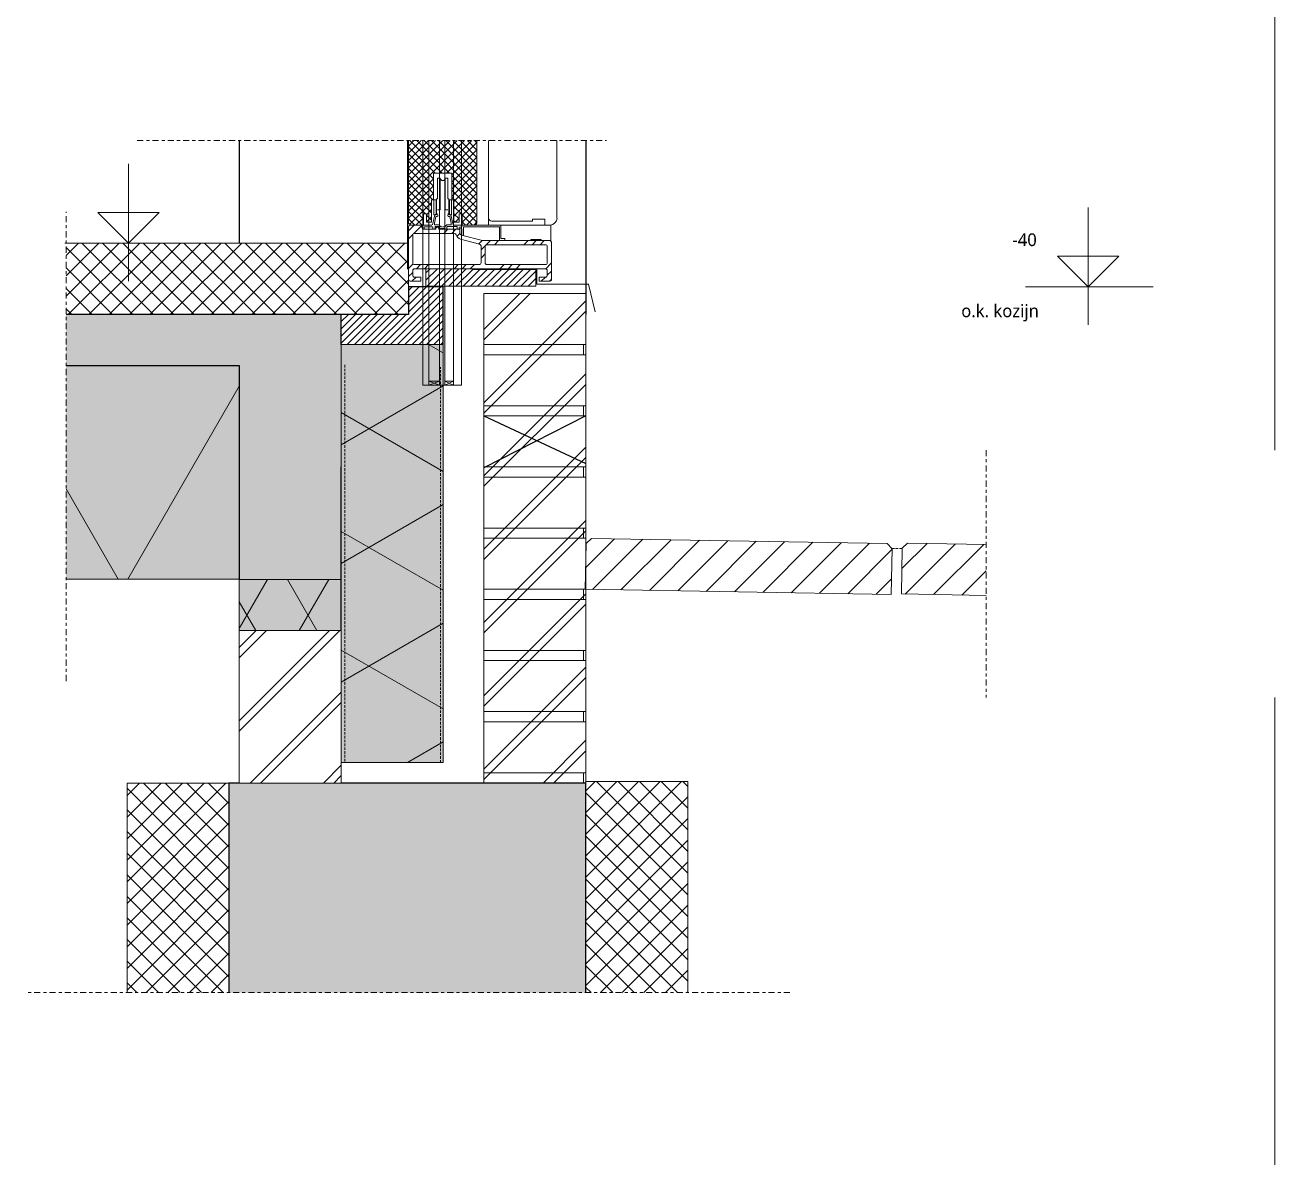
# Model space of a CAD drawing. Header units: millimetres. Extents: x 1813 to 34621, y -2347 to 13791.
# Drawn here: x 14884 to 16109, y 7841 to 8951 of the extents above; entities that cross this region are included whole.
import ezdxf

# ---------------------------------------------------------------- set-up
doc = ezdxf.new("R2010")
doc.units = ezdxf.units.MM
doc.linetypes.add('MV_center', pattern=[15, 6, -3, 3, -3])
doc.linetypes.add('MV_hidden', pattern=[3.75, 2.5, -1.25])
for name, color, linetype, lineweight in [('A-DETL', 90, 'Continuous', 13), ('A-DETL-GENF', 92, 'Continuous', 18), ('G-ANNO-TEXT', 231, 'Continuous', 13)]:
    doc.layers.add(name, color=color, linetype=linetype, lineweight=lineweight)
doc.styles.add('Segoe UI_3', font='segoeui.ttf', dxfattribs={"height": 12.5})
pattern_1 = [(45, (0, 0), (-35.92102, 35.92102), []), (45, (10.16, 0), (-35.92102, 35.92102), [])]
pattern_2 = [(45, (0, 0), (-3.5355339, 3.5355339), [])]
pattern_3 = [(45, (0, 0), (-14.142136, 14.142136), [])]

# ---------------------------------------------------------------- blocks, each defined once
blk = doc.blocks.new('42_isolatie - Type 1-5081197-Details Verbouwingen')
at = {"layer": 'A-DETL-GENF'}
blk.add_hatch(color=256, dxfattribs=at).paths.add_polyline_path([(378.4, -210.8), (378.4, -1.3), (208.7, -1.3), (208.7, -210.8)])
at = {"layer": 'A-DETL-GENF', "lineweight": 13}
h = blk.add_hatch(dxfattribs=at)
h.set_pattern_fill('FP_196', color=256, style=0, pattern_type=2)
h.set_pattern_definition([(300, (-2115.81, -210.81), (-181.865, -105), []), (240, (-2115.81, -210.81), (-181.865, 105), [])])
h.paths.add_polyline_path([(378.4, -210.8), (378.4, -1.3), (208.7, -1.3), (208.7, -210.8)])
at = {"layer": 'A-DETL-GENF'}
blk.add_line((208.7, -210.8), (378.4, -210.8), dxfattribs=at)
blk.add_line((208.7, -210.8), (378.4, -210.8), dxfattribs=at)
blk = doc.blocks.new('NLRS_00_DI_maskeer - Type 1-5081199-Details Verbouwingen')
at = {"layer": 'A-DETL-GENF', "linetype": 'MV_center'}
blk.add_line((-100, 0), (142.6, 0), dxfattribs=at)
blk = doc.blocks.new('00_maskeer1 - Type 1-5081198-Details Verbouwingen')
at = {"layer": 'A-DETL-GENF', "linetype": 'MV_center'}
blk.add_line((360, 0), (-100, 0), dxfattribs=at)
blk = doc.blocks.new('42_isolatie - Type 1-5081204-Details Verbouwingen')
at = {"layer": 'A-DETL-GENF'}
blk.add_hatch(color=256, dxfattribs=at).paths.add_polyline_path([(0.3, -0.8), (0.3, -100.8), (410.3, -100.8), (410.3, -0.8), (129.8, -0.8)])
at = {"layer": 'A-DETL-GENF', "lineweight": 13}
h = blk.add_hatch(dxfattribs=at)
h.set_pattern_fill('FP_21', color=256, style=0, pattern_type=2)
h.set_pattern_definition([(300, (0, 0), (-87.295, -50.4), []), (240, (0, 0), (-87.295, 50.4), [])])
h.paths.add_polyline_path([(0.3, -0.8), (0.3, -100.8), (410.3, -100.8), (410.3, -0.8), (129.8, -0.8)])
at = {"layer": 'A-DETL-GENF'}
for p, q in [((129.8, -0.8), (0.3, -0.8)), ((0.3, -0.8), (0.3, -100.8)), ((0.3, -0.8), (0.3, -100.8)), ((179.8, -0.8), (129.8, -0.8)), ((410.3, -0.8), (179.8, -0.8)), ((410.3, -0.8), (179.8, -0.8)), ((410.3, -100.8), (410.3, -0.8)), ((410.3, -100.8), (410.3, -0.8)), ((0.3, -100.8), (410.3, -100.8)), ((0.3, -100.8), (410.3, -100.8))]:
    blk.add_line(p, q, dxfattribs=at)
blk = doc.blocks.new('42_isolatie - Type 1-5081205-Details Verbouwingen')
at = {"layer": 'A-DETL-GENF'}
blk.add_hatch(color=256, dxfattribs=at).paths.add_polyline_path([(100.3, 50.8), (0.3, 50.8), (0.3, 0.8), (100.3, 0.8)])
at = {"layer": 'A-DETL-GENF', "lineweight": 13}
h = blk.add_hatch(dxfattribs=at)
h.set_pattern_fill('FP_177', color=256, style=0, pattern_type=2)
h.set_pattern_definition([(60, (0, 0), (-45.033, 26), []), (120, (0, 0), (-45.033, -26), [])])
h.paths.add_polyline_path([(100.3, 50.8), (0.3, 50.8), (0.3, 0.8), (100.3, 0.8)])
at = {"layer": 'A-DETL-GENF'}
for p, q in [((100.3, 50.8), (0.3, 50.8)), ((0.3, 50.8), (0.3, 0.8)), ((0.3, 50.8), (0.3, 0.8)), ((100.3, 0.8), (100.3, 50.8)), ((100.3, 0.8), (100.3, 50.8)), ((0.3, 0.8), (100.3, 0.8)), ((0.3, 0.8), (100.3, 0.8))]:
    blk.add_line(p, q, dxfattribs=at)
blk = doc.blocks.new('Repeating Detail - Type 1 waalformaat 2-V123-Details Verbouwingen')
at = {"layer": 'A-DETL-GENF'}
for p, q in [((0, 480), (100, 480)), ((0, 420), (0, 480)), ((100, 480), (100, 430)), ((100, 430), (0, 430)), ((97.5, 420), (97.5, 430)), ((0, 420), (100, 420)), ((0, 360), (0, 420)), ((100, 420), (100, 370)), ((100, 370), (0, 370)), ((97.5, 360), (97.5, 370)), ((0, 360), (100, 360)), ((0, 300), (0, 360)), ((100, 360), (100, 310)), ((100, 310), (0, 310)), ((97.5, 300), (97.5, 310)), ((0, 300), (100, 300)), ((0, 240), (0, 300)), ((100, 300), (100, 250)), ((100, 250), (0, 250)), ((97.5, 240), (97.5, 250)), ((0, 240), (100, 240)), ((0, 180), (0, 240)), ((100, 240), (100, 190)), ((100, 190), (0, 190)), ((97.5, 180), (97.5, 190)), ((0, 180), (100, 180)), ((0, 120), (0, 180)), ((100, 180), (100, 130)), ((100, 130), (0, 130)), ((97.5, 120), (97.5, 130)), ((0, 120), (100, 120)), ((0, 60), (0, 120)), ((100, 120), (100, 70)), ((100, 70), (0, 70)), ((97.5, 60), (97.5, 70)), ((0, 60), (100, 60)), ((0, 0), (0, 60)), ((100, 60), (100, 10)), ((100, 10), (0, 10)), ((97.5, 0), (97.5, 10))]:
    blk.add_line(p, q, dxfattribs=at)
blk = doc.blocks.new('31 driedubbel_glas - HR___-3132306-Details Verbouwingen')
at = {"layer": 'A-DETL-GENF', "lineweight": 13}
for p, q in [((0, 0), (0, -21.5)), ((239.8, 0), (0, 0)), ((239.8, -6), (0, -6)), ((0, -6), (4, -16.5)), ((0, -16.5), (4, -6)), ((4, -16.5), (4, -6)), ((0, -16.5), (239.8, -16.5)), ((0, -21.5), (239.8, -21.5)), ((0, -21.5), (0, -30)), ((4, -21.5), (0, -30)), ((0, -21.5), (4, -30)), ((4, -21.5), (4, -30)), ((0, -30), (0, -38)), ((239.8, -30), (0, -30)), ((0, -38), (239.8, -38))]:
    blk.add_line(p, q, dxfattribs=at)
blk = doc.blocks.new('NLRS_00_DI_maskeer - Type 1-5081208-Details Verbouwingen')
at = {"layer": 'A-DETL-GENF', "linetype": 'MV_center'}
blk.add_line((650, 0), (-100, 0), dxfattribs=at)
blk = doc.blocks.new('00_maskeer1 - Type 1-5081193-Details Verbouwingen')
at = {"layer": 'A-DETL-GENF', "linetype": 'MV_center'}
blk.add_line((-100, 0), (360, 0), dxfattribs=at)

msp = doc.modelspace()

# ---------------------------------------------------------------- hatches: boundary and pattern name
at = {"layer": 'A-DETL-GENF', "lineweight": 13}
h = msp.add_hatch(dxfattribs=at)
h.set_pattern_fill('FP_10', color=250, style=0, pattern_type=2)
h.set_pattern_definition([(45, (0, 0), (-3.5355339, 3.5355339), []), (135, (0, 0), (-3.5355339, -3.5355339), [])])
h.paths.add_polyline_path([(15274.2, 8754.5), (15274.2, 8765.5), (15277.2, 8765.5), (15277.2, 8757.5), (15282.2, 8757.5), (15282.2, 8779.5), (15284.2, 8779.5), (15284.2, 8805.5), (15302.2, 8805.5), (15302.2, 8779.5), (15304.2, 8779.5), (15304.2, 8757.5), (15309.2, 8757.5), (15309.2, 8765.5), (15312.2, 8765.5), (15312.2, 8754.5), (15323.7, 8754.5), (15324.5, 8754.6), (15325.2, 8754.9), (15325.8, 8755.4), (15326.3, 8756), (15326.6, 8756.7), (15326.7, 8757.5), (15326.7, 8837.4), (15259.7, 8837.4), (15259.7, 8757.5), (15259.8, 8756.7), (15260.1, 8756), (15260.6, 8755.4), (15261.2, 8754.9), (15261.9, 8754.6), (15262.7, 8754.5)])
h = msp.add_hatch(dxfattribs=at)
h.set_pattern_fill('FP_198', color=254, style=0, pattern_type=2)
h.set_pattern_definition([(45, (0, 0), (-22.45064, 22.45064), []), (45, (7.937, 0), (0, 44.90128), []), (45, (-7.937, 0), (0, 44.90128), [])])
h.paths.add_polyline_path([(15271.7, 8699.5), (15271.7, 8703.5), (15265.7, 8703.5), (15265.2, 8703.6), (15264.7, 8703.8), (15264.3, 8704.1), (15264, 8704.5), (15263.8, 8705), (15263.7, 8705.5), (15263.7, 8709.8), (15263.8, 8710.4), (15264, 8710.8), (15264.3, 8711.3), (15264.7, 8711.6), (15265.2, 8711.8), (15265.7, 8711.8), (15393.7, 8711.8), (15394.2, 8711.8), (15394.7, 8711.6), (15395.1, 8711.3), (15395.4, 8710.8), (15395.6, 8710.4), (15395.7, 8709.8), (15395.7, 8705.5), (15395.6, 8705), (15395.4, 8704.5), (15395.1, 8704.1), (15394.7, 8703.8), (15394.2, 8703.6), (15393.7, 8703.5), (15387.7, 8703.5), (15387.7, 8699.5), (15398.6, 8699.5), (15398.9, 8699.7), (15399.3, 8699.9), (15399.5, 8700.2), (15399.6, 8700.6), (15399.7, 8701), (15399.6, 8738.3), (15399.5, 8738.7), (15399.3, 8739), (15398.9, 8739.2), (15398.6, 8739.4), (15398.2, 8739.4), (15332.1, 8739.4), (15311.7, 8744.7), (15311.2, 8744.9), (15310.7, 8745.3), (15310.4, 8745.7), (15310.2, 8746.1), (15310.1, 8746.7), (15310.1, 8748.5), (15310, 8749), (15309.8, 8749.5), (15309.5, 8749.9), (15309.1, 8750.2), (15308.6, 8750.4), (15308.1, 8750.5), (15290, 8750.5), (15289.7, 8750.7), (15289.4, 8751.1), (15289.4, 8751.5), (15289.4, 8751.9), (15289.1, 8752.3), (15288.8, 8752.5), (15288.6, 8752.5), (15287, 8752.5), (15286.7, 8752.3), (15286.4, 8751.9), (15286.4, 8751.5), (15286.4, 8751.1), (15286.1, 8750.7), (15285.8, 8750.5), (15285.6, 8750.5), (15274.6, 8750.5), (15274.2, 8750.7), (15273.8, 8750.9), (15273.5, 8751.2), (15273.3, 8751.6), (15273.1, 8752), (15273, 8752.9), (15272.9, 8753.4), (15272.6, 8753.7), (15272.3, 8754.1), (15271.9, 8754.3), (15271.5, 8754.4), (15270.9, 8754.5), (15260.8, 8754.4), (15260.4, 8754.3), (15260.1, 8754), (15259.9, 8753.7), (15259.7, 8753.4), (15259.7, 8753), (15259.7, 8700.6), (15259.9, 8700.2), (15260.1, 8699.9), (15260.4, 8699.7), (15260.8, 8699.5), (15261.2, 8699.5)])
h.paths.add_polyline_path([(15265.7, 8715.8), (15265.2, 8715.9), (15264.7, 8716.1), (15264.3, 8716.4), (15264, 8716.8), (15263.8, 8717.3), (15263.7, 8717.8), (15263.7, 8744.5), (15263.8, 8745), (15264, 8745.5), (15264.3, 8745.9), (15264.7, 8746.2), (15265.2, 8746.4), (15265.7, 8746.5), (15304.5, 8746.5), (15305, 8746.4), (15305.4, 8746.2), (15305.9, 8745.9), (15306.2, 8745.5), (15307, 8743.6), (15308, 8742.4), (15309.2, 8741.4), (15310.6, 8740.9), (15329.6, 8735.9), (15330, 8735.6), (15330.3, 8735.3), (15330.5, 8734.9), (15330.7, 8734.5), (15330.7, 8734.1), (15330.7, 8717.8), (15330.6, 8717.3), (15330.4, 8716.8), (15330.1, 8716.4), (15329.7, 8716.1), (15329.2, 8715.9), (15328.7, 8715.8), (15276.7, 8715.8)])
h.paths.add_polyline_path([(15384.4, 8715.8), (15336.7, 8715.8), (15336.2, 8715.9), (15335.7, 8716.1), (15335.3, 8716.4), (15335, 8716.8), (15334.8, 8717.3), (15334.7, 8717.8), (15334.7, 8733.4), (15334.8, 8733.9), (15335, 8734.4), (15335.3, 8734.8), (15335.7, 8735.1), (15336.2, 8735.3), (15336.7, 8735.4), (15393.7, 8735.4), (15394.2, 8735.3), (15394.7, 8735.1), (15395.1, 8734.8), (15395.4, 8734.4), (15395.6, 8733.9), (15395.7, 8733.4), (15395.7, 8717.8), (15395.6, 8717.3), (15395.4, 8716.8), (15395.1, 8716.4), (15394.7, 8716.1), (15394.2, 8715.9), (15393.7, 8715.8)])
h = msp.add_hatch(dxfattribs=at)
h.set_pattern_fill('FP_185', color=254, style=0, pattern_type=2)
h.set_pattern_definition([(45, (0, 0), (-9.99849, 9.99849), []), (135, (0, 0), (-9.99849, -9.99849), [])])
h.paths.add_polyline_path([(15193.6, 8667), (15259.6, 8667), (15259.6, 8737), (14923.9, 8737), (14923.9, 8667), (15093.6, 8667)])
h = msp.add_hatch(dxfattribs=at)
h.set_pattern_fill('FP_12', color=250, style=0, pattern_type=2)
h.set_pattern_definition(pattern_2)
h.paths.add_polyline_path([(15276.7, 8694.7), (15384.4, 8694.7), (15384.4, 8711.8), (15276.7, 8711.8), (15276.7, 8702.8)])
h = msp.add_hatch(dxfattribs=at)
h.set_pattern_fill('FP_12', color=250, style=0, pattern_type=2)
h.set_pattern_definition(pattern_2)
h.paths.add_polyline_path([(15293.6, 8637.5), (15293.6, 8694.1), (15259.6, 8694.1), (15259.6, 8667), (15193.6, 8667), (15193.6, 8637.5), (15279.8, 8637.5)])
h = msp.add_hatch(dxfattribs=at)
h.set_pattern_fill('FP_76', color=57, style=0, pattern_type=2)
h.set_pattern_definition(pattern_1)
h.paths.add_polyline_path([(15433, 8207.5), (15433.6, 8207.5), (15433.6, 8397.5), (15433, 8397.5), (15433.6, 8430.5), (15433.6, 8687.5), (15333.6, 8687.5), (15333.6, 8207.5)])
at = {"layer": 'A-DETL-GENF'}
for points in [[(15193.6, 8407), (15193.6, 8667), (14923.9, 8667), (14923.9, 8617), (15093.6, 8617), (15093.6, 8407)], [(15193.6, 8002), (15433.6, 8002), (15433.6, 8207.5), (15083.6, 8207.5), (15083.6, 8002), (15093.6, 8002)]]:
    msp.add_hatch(color=9, dxfattribs=at).paths.add_polyline_path(points)
at = {"layer": 'A-DETL-GENF', "lineweight": 13}
h = msp.add_hatch(dxfattribs=at)
h.set_pattern_fill('FP_82', color=254, style=0, pattern_type=2)
h.set_pattern_definition(pattern_3)
h.paths.add_polyline_path([(15733, 8392.3), (15733.7, 8437.2), (15728.8, 8442.3), (15438.9, 8447.4), (15433.8, 8442.5), (15433, 8397.5)])
h = msp.add_hatch(dxfattribs=at)
h.set_pattern_fill('FP_82', color=254, style=0, pattern_type=2)
h.set_pattern_definition(pattern_3)
h.paths.add_polyline_path([(15826, 8391.4), (15826, 8441.4), (15748.9, 8442.8), (15743.8, 8437.9), (15743, 8392.9)])
h = msp.add_hatch(dxfattribs=at)
h.set_pattern_fill('FP_76', color=57, style=0, pattern_type=2)
h.set_pattern_definition(pattern_1)
h.paths.add_polyline_path([(15193.6, 8207.5), (15193.6, 8357), (15093.6, 8357), (15093.6, 8207.5)])
h = msp.add_hatch(dxfattribs=at)
h.set_pattern_fill('FP_1', color=251, style=0, pattern_type=2)
h.set_pattern_definition([(45, (0, 0), (-10.606602, 10.606602), []), (135, (0, 0), (-10.606602, -10.606602), [])])
h.paths.add_polyline_path([(15482, 8002), (15533.6, 8002), (15533.6, 8208.9), (15433.6, 8208.9), (15433.6, 8002)])
h.paths.add_polyline_path([(15083.6, 8002), (15083.6, 8207.5), (14983.6, 8207.5), (14983.6, 8002), (15034.9, 8002)])

# ---------------------------------------------------------------- linework, layer by layer
at = {"layer": 'A-DETL', "lineweight": 18}
for p, q in [((16109.2, 8534), (16109.2, 13099.5)), ((15259.7, 8837.4), (15259.7, 8757.5)), ((15326.7, 8757.5), (15326.7, 8837.4)), ((14985.1, 8699.6), (14985.1, 8814.6)), ((15284.2, 8779.5), (15284.2, 8805.5)), ((15284.2, 8805.5), (15302.2, 8805.5)), ((15288.2, 8800.5), (15288.2, 8780.5)), ((15290.7, 8800.5), (15288.2, 8800.5)), ((15290.7, 8769.5), (15290.7, 8800.5)), ((15295.7, 8769.5), (15295.7, 8800.5)), ((15295.7, 8800.5), (15298.2, 8800.5)), ((15298.2, 8800.5), (15298.2, 8780.5)), ((15302.2, 8805.5), (15302.2, 8779.5)), ((15282.2, 8757.5), (15282.2, 8779.5)), ((15282.2, 8779.5), (15284.2, 8779.5)), ((15286.6, 8779.5), (15284.2, 8779.5)), ((15284.6, 8779.5), (15284.6, 8764.5)), ((15286.6, 8764.5), (15286.6, 8779.5)), ((15287.2, 8780.5), (15287.2, 8765.5)), ((15288.2, 8780.5), (15287.2, 8780.5)), ((15298.2, 8780.5), (15299.2, 8780.5)), ((15299.2, 8780.5), (15299.2, 8765.5)), ((15299.8, 8779.5), (15299.8, 8764.5)), ((15302.2, 8779.5), (15299.8, 8779.5)), ((15301.8, 8764.5), (15301.8, 8779.5)), ((15302.2, 8779.5), (15304.2, 8779.5)), ((15304.2, 8779.5), (15304.2, 8757.5)), ((14985.1, 8737), (14955.1, 8767)), ((14955.1, 8767), (15015, 8767)), ((15015, 8767), (14985.1, 8737)), ((15274.2, 8754.5), (15274.2, 8765.5)), ((15274.2, 8765.5), (15277.2, 8765.5)), ((15277.2, 8765.5), (15277.2, 8757.5)), ((15285.4, 8764.5), (15283, 8754.9)), ((15284.6, 8764.5), (15286.6, 8764.5)), ((15285.9, 8765), (15288.1, 8765)), ((15287.2, 8765.5), (15288.2, 8765.5)), ((15288.2, 8769.5), (15290.7, 8769.5)), ((15288.3, 8764.8), (15288.3, 8763.2)), ((15298.2, 8769.5), (15295.7, 8769.5)), ((15299.2, 8765.5), (15298.2, 8765.5)), ((15298.3, 8764.8), (15298.3, 8763.2)), ((15298.5, 8765), (15300.6, 8765)), ((15299.8, 8764.5), (15301.8, 8764.5)), ((15301.1, 8764.5), (15303.5, 8754.9)), ((15309.2, 8757.5), (15309.2, 8765.5)), ((15309.2, 8765.5), (15312.2, 8765.5)), ((15312.2, 8765.5), (15312.2, 8754.5)), ((15926, 8656.7), (15926, 8771.7)), ((15259.7, 8753), (15259.7, 8701)), ((15262.7, 8754.5), (15261.2, 8754.5)), ((15262.7, 8754.5), (15274.2, 8754.5)), ((15282.6, 8754.5), (15274.2, 8754.5)), ((15275, 8752.8), (15275, 8750.7)), ((15283.3, 8753), (15275.2, 8753)), ((15277.2, 8757.5), (15282.2, 8757.5)), ((15283.5, 8752.8), (15283.5, 8750.7)), ((15283.5, 8752.8), (15283.5, 8750.7)), ((15285, 8756.6), (15286.5, 8762.9)), ((15285, 8755), (15285, 8756.6)), ((15289.3, 8754.8), (15285.2, 8754.8)), ((15285.6, 8753.1), (15285.6, 8751.4)), ((15288.6, 8753.3), (15285.8, 8753.3)), ((15286.7, 8763), (15288.1, 8763)), ((15288.6, 8752.5), (15287.3, 8752.5)), ((15288.6, 8753.3), (15289.2, 8752.6)), ((15289.2, 8751.4), (15289.2, 8752.6)), ((15289.3, 8754.8), (15291.3, 8752.8)), ((15293.1, 8752.8), (15291.3, 8752.8)), ((15295.3, 8752.8), (15293.5, 8752.8)), ((15297.3, 8754.8), (15295.3, 8752.8)), ((15301.3, 8754.8), (15297.3, 8754.8)), ((15298, 8753.3), (15297.3, 8752.5)), ((15297.3, 8750.7), (15297.3, 8752.5)), ((15307.2, 8753.3), (15298, 8753.3)), ((15298.5, 8763), (15299.8, 8763)), ((15300, 8762.9), (15301.5, 8756.6)), ((15301.5, 8756.6), (15301.5, 8755)), ((15304, 8754.5), (15311.7, 8754.5)), ((15304.2, 8757.5), (15309.2, 8757.5)), ((15307.4, 8750.7), (15307.4, 8753.1)), ((15309.4, 8751.2), (15309.4, 8752.3)), ((15309.4, 8750.7), (15309.4, 8752.3)), ((15309.6, 8752.5), (15311.7, 8752.5)), ((15312, 8752.8), (15312, 8754.3)), ((15312.2, 8754.5), (15323.7, 8754.5)), ((15313.5, 8753), (15313.5, 8744.1)), ((15348.7, 8753), (15313.5, 8753)), ((15393.2, 8754.5), (15323.7, 8754.5)), ((15338.2, 8761.5), (15338.2, 8754.5)), ((15381.2, 8758.5), (15341.2, 8758.5)), ((15348.7, 8739.4), (15348.7, 8753)), ((15350.2, 8754.5), (15350.2, 8741.4)), ((15393.2, 8760.5), (15381.2, 8760.5)), ((15381.2, 8760.5), (15381.2, 8758.5)), ((15393.2, 8754.5), (15393.2, 8760.5)), ((15399.2, 8739.4), (15399.2, 8754.6)), ((15263.7, 8717.8), (15263.7, 8744.5)), ((15265.7, 8746.5), (15304.5, 8746.5)), ((15285.6, 8750.5), (15275.1, 8750.5)), ((15284.8, 8750.5), (15283.7, 8750.5)), ((15308.1, 8750.5), (15290.3, 8750.5)), ((15291.2, 8751.2), (15290.6, 8750.6)), ((15295.2, 8751.3), (15291.4, 8751.3)), ((15295.3, 8751.2), (15296, 8750.6)), ((15297.1, 8750.5), (15296.1, 8750.5)), ((15309.2, 8750.5), (15307.6, 8750.5)), ((15312, 8751), (15309.7, 8751)), ((15310.1, 8746.7), (15310.1, 8748.5)), ((15310.6, 8740.9), (15329.2, 8736)), ((15332.1, 8739.4), (15311.7, 8744.7)), ((15312, 8744.5), (15312, 8751)), ((15398.2, 8739.4), (15332.1, 8739.4)), ((15350.2, 8741.4), (15354.2, 8741.4)), ((15354.2, 8741.4), (15354.2, 8739.4)), ((15389.7, 8740.5), (15379.7, 8740.5)), ((15379.7, 8740.5), (15379.7, 8739.5)), ((15380.4, 8739.5), (15379.7, 8740.2)), ((15379.7, 8739.5), (15389.7, 8739.5)), ((15381.8, 8739.5), (15380.8, 8740.5)), ((15383.2, 8739.5), (15382.2, 8740.5)), ((15384.6, 8739.5), (15383.6, 8740.5)), ((15386, 8739.5), (15385, 8740.5)), ((15387.4, 8739.5), (15386.4, 8740.5)), ((15388.8, 8739.5), (15387.8, 8740.5)), ((15389.7, 8739.5), (15389.7, 8740.5)), ((15397.2, 8739.4), (15399.2, 8739.4)), ((15047.6, 8737), (14922.6, 8737)), ((15330.7, 8734.1), (15330.7, 8717.8)), ((15334.7, 8717.8), (15334.7, 8733.4)), ((15336.7, 8735.4), (15393.7, 8735.4)), ((15395.7, 8733.4), (15395.7, 8717.8)), ((15399.7, 8701), (15399.7, 8737.9)), ((15328.7, 8715.8), (15265.7, 8715.8)), ((15393.7, 8715.8), (15336.7, 8715.8)), ((15956, 8724.1), (15896.1, 8724.1)), ((15896.1, 8724.1), (15926.1, 8694.1)), ((15926, 8694.1), (15956, 8724.1)), ((15263.7, 8705.5), (15263.7, 8709.8)), ((15265.7, 8711.8), (15276.7, 8711.8)), ((15271.7, 8703.5), (15265.7, 8703.5)), ((15271.7, 8699.5), (15271.7, 8703.5)), ((15276.7, 8711.8), (15276.7, 8694.7)), ((15384.4, 8711.8), (15276.7, 8711.8)), ((15385.3, 8711), (15323, 8711)), ((15384.4, 8711.8), (15393.7, 8711.8)), ((15384.4, 8694.7), (15384.4, 8711.8)), ((15385.3, 8711), (15385.3, 8696.8)), ((15393.7, 8703.5), (15387.7, 8703.5)), ((15387.7, 8703.5), (15387.7, 8699.5)), ((15395.7, 8709.8), (15395.7, 8705.5)), ((15261.2, 8699.5), (15271.7, 8699.5)), ((15276.7, 8694.7), (15384.4, 8694.7)), ((15385.3, 8696.8), (15436.1, 8696.8)), ((15387.7, 8699.5), (15398.2, 8699.5)), ((15436.1, 8696.8), (15442.8, 8669.5)), ((15864.7, 8694.1), (15989.7, 8694.1)), ((15433.6, 8687.5), (15333.6, 8687.5)), ((15333.6, 8687.5), (15333.6, 8207.5)), ((15433.6, 8430.5), (15433.6, 8687.5)), ((15438.9, 8447.4), (15433.8, 8442.5)), ((15728.8, 8442.3), (15438.9, 8447.4)), ((15433.8, 8442.5), (15433, 8397.5)), ((15733.7, 8437.2), (15728.8, 8442.3)), ((15733, 8392.3), (15733.7, 8437.2)), ((15743.8, 8437.9), (15743, 8392.9)), ((15748.9, 8442.8), (15743.8, 8437.9)), ((15826, 8441.4), (15748.9, 8442.8)), ((15433, 8397.5), (15733, 8392.3)), ((15433.6, 8207.5), (15433.6, 8397.5)), ((15743, 8392.9), (15826, 8391.4)), ((15193.6, 8357), (15093.6, 8357)), ((15093.6, 8357), (15093.6, 8207.5)), ((15193.6, 8207.5), (15193.6, 8357)), ((16109.2, 5599.5), (16109.2, 8291.4)), ((15093.6, 8207.5), (15193.6, 8207.5))]:
    msp.add_line(p, q, dxfattribs=at)
at = {"layer": 'A-DETL', "lineweight": 25}
for p, q in [((15093.6, 8837.4), (15093.6, 8737)), ((15258.6, 8837.4), (15258.6, 8784.6)), ((15258.6, 8837.4), (15258.6, 8711.4)), ((15433.6, 8837.4), (15433.6, 8667)), ((15293.6, 8694.1), (15259.6, 8694.1)), ((15259.6, 8694.1), (15259.6, 8667)), ((15293.6, 8637.5), (15293.6, 8694.1)), ((15193.6, 8667), (14923.9, 8667)), ((15259.6, 8667), (15193.6, 8667)), ((15193.6, 8637.5), (15193.6, 8667)), ((14923.9, 8617), (15093.6, 8617)), ((15093.6, 8617), (15093.6, 8407)), ((15333.6, 8567.5), (15433.6, 8520.9)), ((15433.6, 8567.5), (15333.6, 8516.6)), ((15193.6, 8357), (15193.6, 8517.5)), ((15093.6, 8207.5), (15083.6, 8207.5)), ((15083.6, 8207.5), (15083.6, 8002)), ((15433.6, 8207.5), (15193.6, 8207.5)), ((15433.6, 8002), (15433.6, 8207.5))]:
    msp.add_line(p, q, dxfattribs=at)
at = {"layer": 'A-DETL'}
for p, q in [((15338.2, 8837.4), (15338.2, 8761.5)), ((15405.2, 8837.4), (15405.2, 8761.4)), ((15393.2, 8754.5), (15398.6, 8754.5)), ((15259.6, 8737), (14923.9, 8737)), ((15259.6, 8694.1), (15259.6, 8737)), ((15083.6, 8207.5), (14983.6, 8207.5)), ((14983.6, 8207.5), (14983.6, 8002)), ((15083.6, 8002), (15083.6, 8207.5)), ((15533.6, 8208.9), (15433.6, 8208.9)), ((15433.6, 8208.9), (15433.6, 8002)), ((15533.6, 8002), (15533.6, 8208.9))]:
    msp.add_line(p, q, dxfattribs=at)
at = {"layer": 'A-DETL', "linetype": 'MV_hidden'}
for p, q in [((15197.1, 8617.5), (15197.1, 8227.5)), ((15291.1, 8227.5), (15291.1, 8615.4)), ((15433.6, 8584.5), (15433.6, 8484.5))]:
    msp.add_line(p, q, dxfattribs=at)
at = {"layer": 'A-DETL', "linetype": 'MV_hidden', "lineweight": 18}
msp.add_line((15733.5, 8437.5), (15743.8, 8437.5), dxfattribs=at)
at = {"layer": 'A-DETL', "lineweight": 18}
for centre, radius, start, end in [((15293.2, 8800.7), 2.5, 186.1004, 270), ((15293.2, 8800.7), 2.5, 270, 355.2329), ((15262.7, 8757.5), 3.01, 180.1949, 270), ((15261.2, 8753), 1.5, 90, 180), ((15271.1, 8752.5), 2, 360, 90), ((15270.2, 8752.2), 2.52, 1.6213, 47.4358), ((15274.5, 8752.3), 1.8, 180, 281.0301), ((15275.1, 8752.5), 2, 180, 270), ((15284.8, 8751.4), 0.85, 270, 0), ((15285.6, 8751.3), 0.85, 270, 10.008), ((15287.3, 8751.6), 0.85, 90, 190.008), ((15288.6, 8751.6), 0.85, 349.992, 90), ((15290, 8751.4), 0.85, 180, 270), ((15290.3, 8751.3), 0.85, 169.992, 270), ((15323.7, 8757.5), 3, 270, 0), ((15341.2, 8761.5), 3, 180, 270), ((15265.7, 8744.5), 2, 90, 180), ((15304.5, 8744.5), 2, 15.8087, 90), ((15312.2, 8746.7), 6, 195.8087, 255.4), ((15308.1, 8748.5), 2, 0.0001, 90), ((15312.3, 8746.9), 2.27, 185.8939, 253.1211), ((15398.2, 8737.9), 1.5, 0, 90), ((15328.7, 8734.1), 2, 0, 75.4), ((15336.7, 8733.4), 2, 90, 180), ((15393.7, 8733.4), 2, 0, 90), ((15265.7, 8717.8), 2, 180, 270), ((15328.7, 8717.8), 2, 270, 0), ((15336.7, 8717.8), 2, 180, 270), ((15393.7, 8717.8), 2, 270, 0), ((15265.7, 8709.8), 2, 90, 180), ((15265.7, 8705.5), 2, 180, 270), ((15393.7, 8709.8), 2, 0, 90), ((15393.7, 8705.5), 2, 270, 0), ((15261.2, 8701), 1.5, 180, 270), ((15398.2, 8701), 1.5, 270, 0)]:
    msp.add_arc(centre, radius, start, end, dxfattribs=at)
at = {"layer": 'A-DETL'}
msp.add_arc((15397.8, 8761.9), 7.45, 276.1697, 356.1697, dxfattribs=at)

# ---------------------------------------------------------------- block references
at = {"layer": 'A-DETL-GENF', "linetype": 'MV_center'}
for name, p in [('00_maskeer1 - Type 1-5081193-Details Verbouwingen', (15093.6, 8837.4)), ('NLRS_00_DI_maskeer - Type 1-5081208-Details Verbouwingen', (14983.6, 8002))]:
    msp.add_blockref(name, p, dxfattribs=at)
at = {"layer": 'A-DETL-GENF', "lineweight": 13, "rotation": 90}
msp.add_blockref('31 driedubbel_glas - HR___-3132306-Details Verbouwingen', (15273.6, 8597.5), dxfattribs=at)
at = {"layer": 'A-DETL-GENF', "linetype": 'MV_center'}
for name, p, rotation in [('00_maskeer1 - Type 1-5081198-Details Verbouwingen', (14923.9, 8667.5), 270.0000000000003), ('NLRS_00_DI_maskeer - Type 1-5081199-Details Verbouwingen', (15826, 8434), 269.9999999999998)]:
    msp.add_blockref(name, p, dxfattribs=dict(at, rotation=rotation))
at = {"layer": 'A-DETL-GENF'}
for name, p in [('Repeating Detail - Type 1 waalformaat 2-V123-Details Verbouwingen', (15333.6, 8207.5)), ('42_isolatie - Type 1-5081197-Details Verbouwingen', (14715.2, 8618.3))]:
    msp.add_blockref(name, p, dxfattribs=at)
for name, p, rotation in [('42_isolatie - Type 1-5081204-Details Verbouwingen', (15192.8, 8227.3), 89.99999999999991), ('42_isolatie - Type 1-5081205-Details Verbouwingen', (15193.9, 8407.8), 180)]:
    msp.add_blockref(name, p, dxfattribs=dict(at, rotation=rotation))

# ---------------------------------------------------------------- texts
at = {"layer": 'G-ANNO-TEXT', "color": 7, "char_height": 12.5, "attachment_point": 1, "style": 'Segoe UI_3'}
for s, insert, width in [('-40', (15851.8, 8746.5), 31.667), ('o.k. kozijn', (15801.6, 8676.8), 92.595)]:
    msp.add_mtext(s, dxfattribs=dict(at, insert=insert, width=width))

doc.saveas('drawing.dxf')
